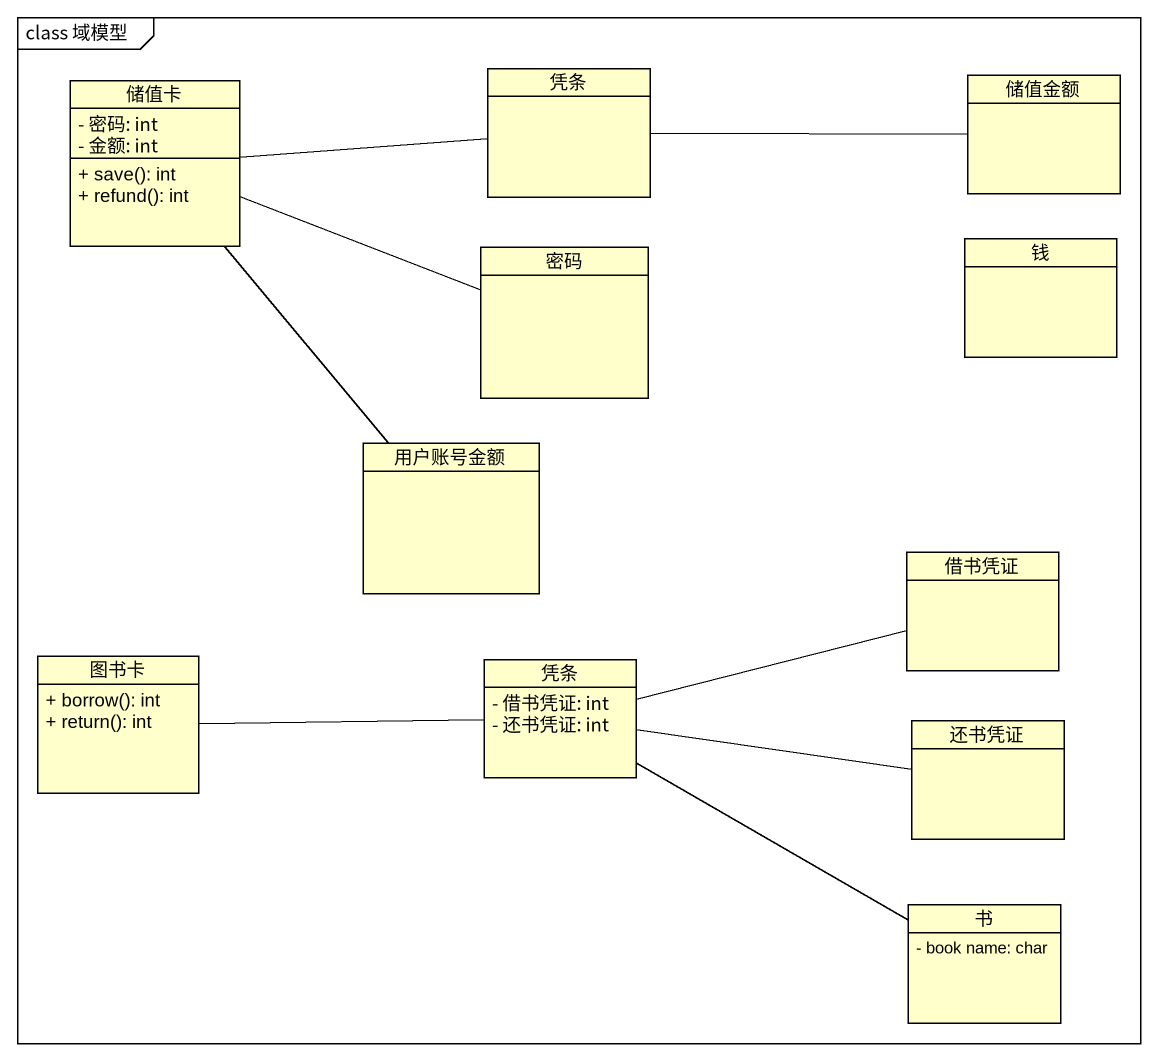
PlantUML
@startuml
mainframe class 域模型
hide circle
hide empty members
skinparam classAttributeIconSize 0
class 储值卡 {
  - 密码: int
  - 金额: int
  + save(): int
  + refund(): int
}
class 凭条
class 储值金额
class 密码
class 钱
class 用户账号金额
class 借书凭证
class 图书卡 {
  + borrow(): int
  + return(): int
}
class "凭条" as 凭条_2 {
  - 借书凭证: int
  - 还书凭证: int
}
class 还书凭证
class 书 {
  - book name: char
}
储值卡 -right- 凭条
储值卡 -right- 密码
储值卡 -- 用户账号金额
凭条 -right- 储值金额
图书卡 -right- 凭条_2
凭条_2 -right- 借书凭证
凭条_2 -right- 还书凭证
凭条_2 -right- 书
@enduml
